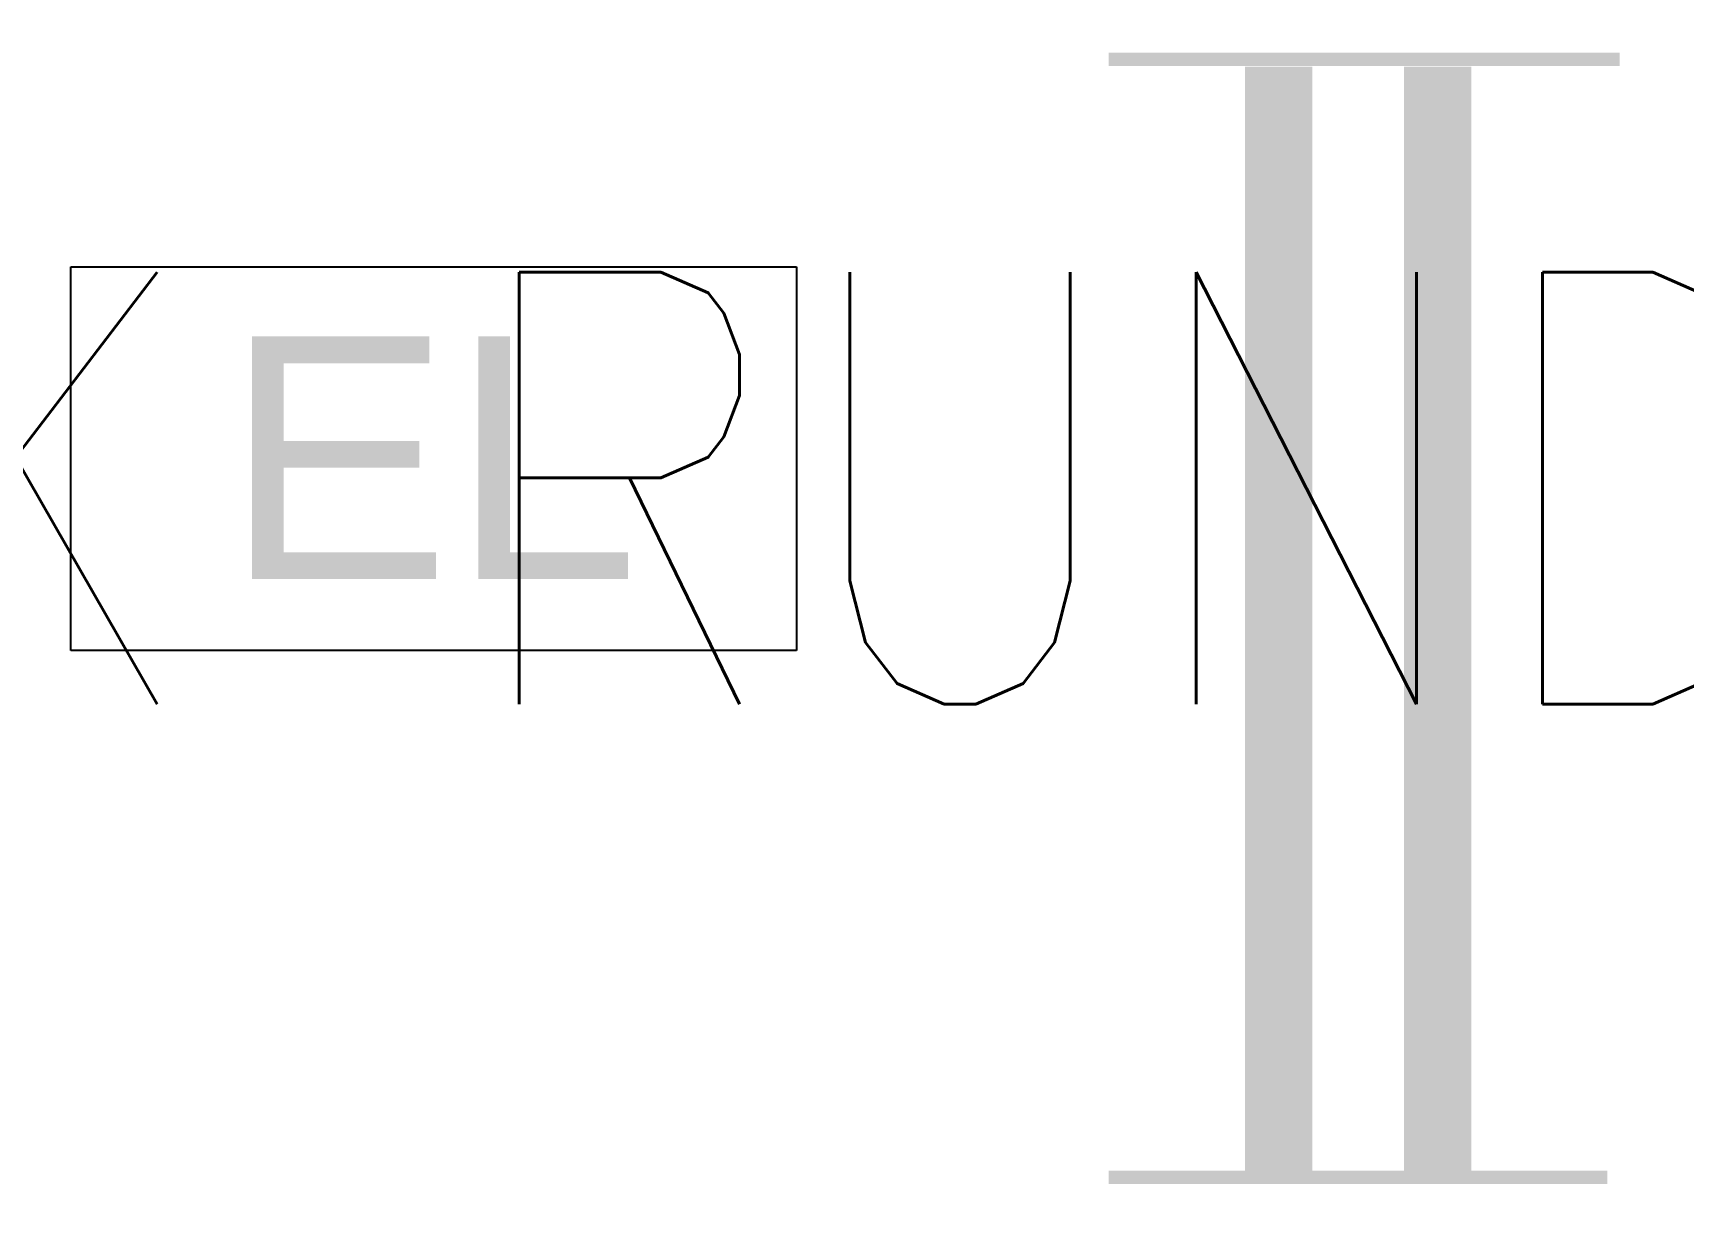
# Model space of a CAD drawing. Header units: inches. Extents: x 16928 to 514628, y -1471 to 241387.
# Drawn here: x 313480 to 314817, y 22066 to 23020 of the extents above; entities that cross this region are included whole.
import ezdxf
from ezdxf.enums import TextEntityAlignment as Align

# ---------------------------------------------------------------- set-up
doc = ezdxf.new("R2010")
doc.units = ezdxf.units.IN
doc.header["$MEASUREMENT"] = 0
doc.layers.add('FITTING', color=8, linetype='Continuous')
doc.layers.add('LAMPU', color=7, linetype='Continuous')
doc.layers.add('t3', color=8, linetype='Continuous', lineweight=25)
doc.styles.add('LAILA', font='romans.shx', dxfattribs={"width": 0.85})
doc.styles.add('SANSSERIF', font='SAS_____.pfb', dxfattribs={"width": 0.7, "height": 700})

# ---------------------------------------------------------------- blocks, each defined once
blk = doc.blocks.new('emergency light R')
at = {"layer": 'LAMPU', "color": 6, "linetype": 'Continuous'}
for p, q in [((0, 4.9), (0, 247.7)), ((0, 247.7), (459.3, 247.7)), ((459.3, 247.7), (459.3, 4.9)), ((459.3, 4.9), (0, 4.9))]:
    blk.add_line(p, q, dxfattribs=at)
at = {"layer": 'LAMPU', "color": 6, "linetype": 'Continuous', "style": 'SANSSERIF'}
blk.add_text('EL', height=153.77, dxfattribs=at).set_placement((97, 50))

msp = doc.modelspace()

# ---------------------------------------------------------------- linework, layer by layer
at = {"layer": 'FITTING', "color": 3}
for points, const_width in [([(314488.3, 22093.1), (314488.3, 22993.1)], 54.6), ([(314488.3, 22093.1), (314488.3, 22993.1)], 54.6), ([(314617.1, 22093.1), (314617.1, 22993.1)], 54.6), ([(314617.1, 22093.1), (314617.1, 22993.1)], 54.6), ([(314350.6, 22999.1), (314635.7, 22999.1)], 10.9), ([(314350.6, 22999.1), (314635.7, 22999.1)], 10.9), ([(314489.4, 22999.1), (314764.6, 22999.1)], 10.9), ([(314489.4, 22999.1), (314764.6, 22999.1)], 10.9), ([(314350.6, 22093.1), (314625.9, 22093.1)], 10.9), ([(314350.6, 22093.1), (314625.9, 22093.1)], 10.9), ([(314479.5, 22093.1), (314754.7, 22093.1)], 10.9), ([(314479.5, 22093.1), (314754.7, 22093.1)], 10.9)]:
    msp.add_lwpolyline(points, dxfattribs=dict(at, const_width=const_width))

# ---------------------------------------------------------------- block references
at = {"layer": 'LAMPU', "color": 8, "xscale": 1.27951153594687, "yscale": 1.27951153594687, "zscale": 1.27951153594687}
msp.add_blockref('emergency light R', (313510.3, 22513.9), dxfattribs=at)

# ---------------------------------------------------------------- texts
at = {"layer": 't3', "style": 'LAILA', "width": 0.85}
msp.add_text('BILIK RUNDINGAN-2', height=350, dxfattribs=at).set_placement((312662.1, 22826.6), align=Align.TOP_LEFT)

doc.saveas('drawing.dxf')
